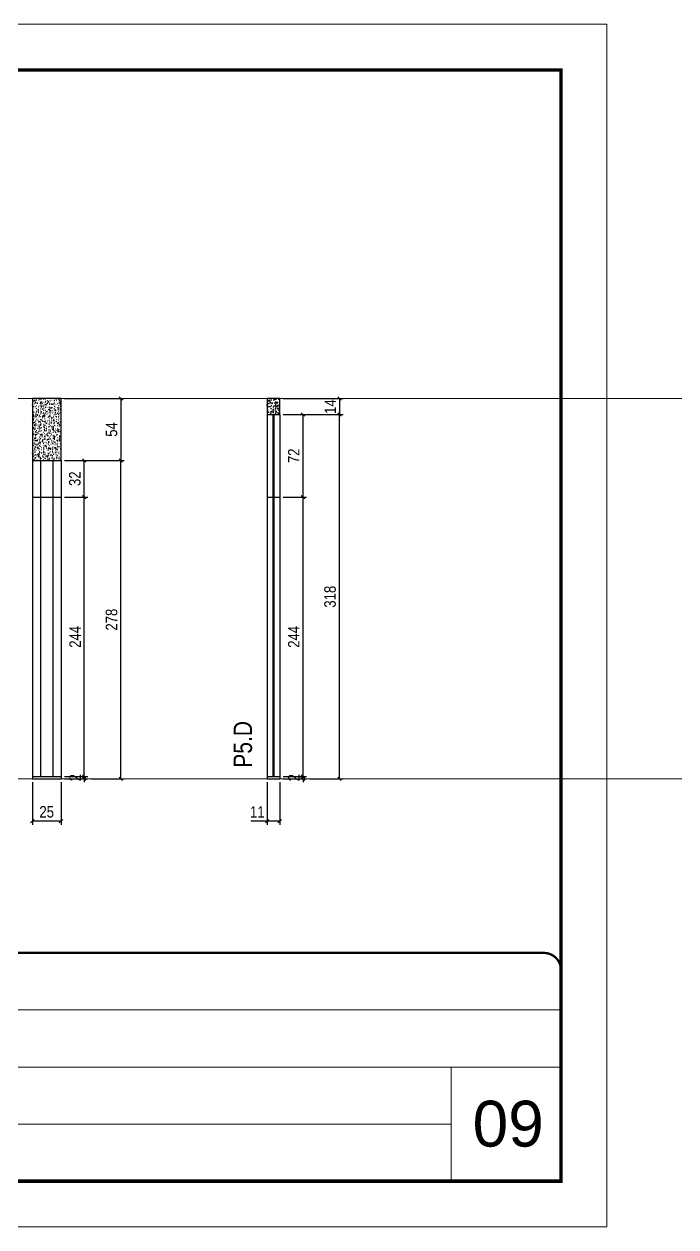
# Model space of a CAD drawing. Extents: x 2282 to 12463, y 760 to 16806.
# Drawn here: x 3861 to 4430, y 13394 to 14444 of the extents above; entities that cross this region are included whole.
import ezdxf

# ---------------------------------------------------------------- set-up
doc = ezdxf.new("R2010")
doc.units = 0
doc.linetypes.add('CONTINUO', pattern=[0])
doc.linetypes.add('DASHED', pattern=[0.75, 0.5, -0.25])
for name, color, linetype, lineweight in [('CARIMBO', 255, 'Continuous', 9), ('Folhas', 255, 'Continuous', 9), ('SARRAFO DE PRESSAO', 251, 'DASHED', 9)]:
    doc.layers.add(name, color=color, linetype=linetype, lineweight=lineweight)
for name, color, linetype in [('COTA', 241, 'Continuous'), ('NOMENCLATURA', 7, 'Continuous'), ('Painéis', 200, 'Continuous'), ('SARR_2.2x7', 40, 'Continuous'), ('SARR_EDITAR', 141, 'Continuous')]:
    doc.layers.add(name, color=color, linetype=linetype)
doc.styles.add('ARIAL', font='arial.ttf')
doc.styles.add('ARIAL_NARROW', font='ARIALN.TTF', dxfattribs={"height": 0.2})
doc.styles.add('COTA TECNICA', font='techl___.ttf', dxfattribs={"height": 10})
doc.styles.add('COTA TECNICA-50', font='techl___.ttf', dxfattribs={"height": 10})
doc.dimstyles.new('COTA PAINEL-50', dxfattribs={"dimtxt": 10, "dimasz": 3, "dimexe": 3, "dimexo": 3, "dimgap": 3, "dimtad": 1, "dimdec": 1, "dimzin": 12, "dimdsep": 46, "dimtxsty": 'COTA TECNICA-50', "dimblk1": 'OBLIQUE', "dimblk2": 'OBLIQUE', "dimsah": 1, "dimcen": 0.9, "dimclrd": 4, "dimclre": 4, "dimclrt": 240, "dimadec": 1, "dimazin": 3, "dimtfac": 1, "dimtdec": 1, "dimtmove": 0, "dimatfit": 3, "dimfxl": 1, "dimtolj": 1, "dimtzin": 12, "dimarcsym": 0})
doc.dimstyles.new('PAINEL', dxfattribs={"dimtxt": 10, "dimasz": 3, "dimexe": 3, "dimexo": 3, "dimgap": 3, "dimtad": 1, "dimdec": 1, "dimzin": 12, "dimdsep": 46, "dimtxsty": 'COTA TECNICA', "dimblk1": 'OBLIQUE', "dimblk2": 'OBLIQUE', "dimsah": 1, "dimcen": 0.9, "dimclrd": 4, "dimclre": 4, "dimclrt": 240, "dimadec": 1, "dimazin": 3, "dimtfac": 1, "dimtdec": 1, "dimtmove": 0, "dimatfit": 3, "dimfxl": 1, "dimtolj": 1, "dimtzin": 12, "dimarcsym": 0})

# ---------------------------------------------------------------- blocks, each defined once
blk = doc.blocks.new('9999999999')
at = {"color": 30, "linetype": 'CONTINUO'}
for p, q in [((98564.6, 34379.6), (99584, 34379.6)), ((98564.6, 34329.8), (99488, 34329.8)), ((99584, 34329.8), (99488, 34329.8)), ((99488, 34329.8), (99488, 34230.2)), ((98564.6, 34280), (99488, 34280))]:
    blk.add_line(p, q, dxfattribs=at)
at = {"color": 30, "linetype": 'CONTINUO', "const_width": 2}
blk.add_lwpolyline([(99584, 34230.2), (99584, 34414.4, 0.414214), (99569, 34429.4), (98229, 34429.4, 0.414214), (98214, 34414.4), (98214, 34245.2, 0.414214), (98229, 34230.2), (99584, 34230.2)], format="xyb", dxfattribs=at)
at = {"layer": 'Folhas'}
blk.add_lwpolyline([(98139, 34190.2), (99624, 34190.2), (99624, 35240.2), (98139, 35240.2)], close=True, dxfattribs=at)
at = {"layer": 'Folhas', "color": 30, "const_width": 3}
blk.add_lwpolyline([(98214, 34230.2), (99584, 34230.2), (99584, 35200.2), (98214, 35200.2)], close=True, dxfattribs=at)
blk = doc.blocks.new('_Oblique')
at = {"color": 0, "linetype": 'ByBlock', "lineweight": -2}
blk.add_line((-0.5, -0.5), (0.5, 0.5), dxfattribs=at)
blk = doc.blocks.new('*D177')
at = {"layer": 'COTA', "color": 4, "lineweight": -2, "transparency": 16777216}
for p, q in [((3896.6, 13787.1), (3916.9, 13787.1)), ((3913.9, 13787.1), (3913.9, 13790.1)), ((3913.9, 13785.1), (3913.9, 13787.1)), ((3896.6, 13785.1), (3916.9, 13785.1)), ((3913.9, 13785.1), (3913.9, 13782.1))]:
    blk.add_line(p, q, dxfattribs=at)
at = {"layer": 'Defpoints', "color": 0, "transparency": 16777216}
for p in [(3893.6, 13787.1), (3913.9, 13787.1), (3893.6, 13785.1)]:
    blk.add_point(p, dxfattribs=at)
at = {"layer": 'COTA', "color": 4, "lineweight": -2, "transparency": 16777216, "xscale": 3, "yscale": 3, "zscale": 3}
for p, rotation in [((3913.9, 13787.1), 270), ((3913.9, 13785.1), 90)]:
    blk.add_blockref('_Oblique', p, dxfattribs=dict(at, rotation=rotation))
at = {"layer": 'COTA', "color": 240, "transparency": 16777216, "insert": (3905.9, 13786.1), "char_height": 10, "attachment_point": 5, "rotation": 90, "style": 'COTA TECNICA-50'}
blk.add_mtext('\\A1;2', dxfattribs=at)
blk = doc.blocks.new('*D178')
at = {"layer": 'COTA', "color": 4, "linetype": 'ByBlock', "lineweight": -2, "transparency": 16777216}
for p, q in [((3916.3, 14063.1), (3948.8, 14063.1)), ((3945.8, 13785.1), (3945.8, 14063.1)), ((3919.9, 13785.1), (3948.8, 13785.1))]:
    blk.add_line(p, q, dxfattribs=at)
at = {"layer": 'Defpoints', "color": 0, "linetype": 'ByBlock', "transparency": 16777216}
for p in [(3913.3, 14063.1), (3945.8, 14063.1), (3916.9, 13785.1)]:
    blk.add_point(p, dxfattribs=at)
at = {"layer": 'COTA', "color": 4, "linetype": 'ByBlock', "lineweight": -2, "transparency": 16777216, "xscale": 3, "yscale": 3, "zscale": 3}
for p, rotation in [((3945.8, 14063.1), 90), ((3945.8, 13785.1), 270)]:
    blk.add_blockref('_Oblique', p, dxfattribs=dict(at, rotation=rotation))
at = {"layer": 'COTA', "color": 240, "linetype": 'ByBlock', "transparency": 16777216, "insert": (3937.7, 13924.1), "char_height": 10, "attachment_point": 5, "rotation": 90, "style": 'COTA TECNICA'}
blk.add_mtext('\\A1;278', dxfattribs=at)
blk = doc.blocks.new('*D180')
at = {"layer": 'COTA', "color": 4, "linetype": 'ByBlock', "lineweight": -2, "transparency": 16777216}
for p, q in [((3896.6, 14031.1), (3916.9, 14031.1)), ((3913.9, 13787.1), (3913.9, 14031.1)), ((3896.6, 13787.1), (3916.9, 13787.1))]:
    blk.add_line(p, q, dxfattribs=at)
at = {"layer": 'Defpoints', "color": 0, "linetype": 'ByBlock', "transparency": 16777216}
for p in [(3893.6, 14031.1), (3913.9, 14031.1), (3893.6, 13787.1)]:
    blk.add_point(p, dxfattribs=at)
at = {"layer": 'COTA', "color": 4, "linetype": 'ByBlock', "lineweight": -2, "transparency": 16777216, "xscale": 3, "yscale": 3, "zscale": 3}
for p, rotation in [((3913.9, 14031.1), 90), ((3913.9, 13787.1), 270)]:
    blk.add_blockref('_Oblique', p, dxfattribs=dict(at, rotation=rotation))
at = {"layer": 'COTA', "color": 240, "linetype": 'ByBlock', "transparency": 16777216, "insert": (3905.9, 13909.1), "char_height": 10, "attachment_point": 5, "rotation": 90, "style": 'COTA TECNICA'}
blk.add_mtext('\\A1;244', dxfattribs=at)
blk = doc.blocks.new('*D181')
at = {"layer": 'COTA', "color": 4, "linetype": 'ByBlock', "lineweight": -2, "transparency": 16777216}
for p, q in [((3868.6, 13782.1), (3868.6, 13745.1)), ((3893.6, 13782.1), (3893.6, 13745.1)), ((3893.6, 13748.1), (3868.6, 13748.1))]:
    blk.add_line(p, q, dxfattribs=at)
at = {"layer": 'Defpoints', "color": 0, "linetype": 'ByBlock', "transparency": 16777216}
for p in [(3868.6, 13785.1), (3893.6, 13785.1), (3868.6, 13748.1)]:
    blk.add_point(p, dxfattribs=at)
at = {"layer": 'COTA', "color": 4, "linetype": 'ByBlock', "lineweight": -2, "transparency": 16777216, "xscale": 3, "yscale": 3, "zscale": 3, "rotation": 180}
blk.add_blockref('_Oblique', (3868.6, 13748.1), dxfattribs=at)
at = {"layer": 'COTA', "color": 4, "linetype": 'ByBlock', "lineweight": -2, "transparency": 16777216, "xscale": 3, "yscale": 3, "zscale": 3}
blk.add_blockref('_Oblique', (3893.6, 13748.1), dxfattribs=at)
at = {"layer": 'COTA', "color": 240, "linetype": 'ByBlock', "transparency": 16777216, "insert": (3881.1, 13756.3), "char_height": 10, "attachment_point": 5, "style": 'COTA TECNICA'}
blk.add_mtext('\\A1;25', dxfattribs=at)
blk = doc.blocks.new('*D182')
at = {"layer": 'COTA', "color": 4, "linetype": 'ByBlock', "lineweight": -2, "transparency": 16777216}
for p, q in [((3896.6, 14063.1), (3916.9, 14063.1)), ((3913.9, 14031.1), (3913.9, 14063.1)), ((3896.6, 14031.1), (3916.9, 14031.1))]:
    blk.add_line(p, q, dxfattribs=at)
at = {"layer": 'Defpoints', "color": 0, "linetype": 'ByBlock', "transparency": 16777216}
for p in [(3893.6, 14063.1), (3913.9, 14063.1), (3893.6, 14031.1)]:
    blk.add_point(p, dxfattribs=at)
at = {"layer": 'COTA', "color": 4, "linetype": 'ByBlock', "lineweight": -2, "transparency": 16777216, "xscale": 3, "yscale": 3, "zscale": 3}
for p, rotation in [((3913.9, 14063.1), 90), ((3913.9, 14031.1), 270)]:
    blk.add_blockref('_Oblique', p, dxfattribs=dict(at, rotation=rotation))
at = {"layer": 'COTA', "color": 240, "linetype": 'ByBlock', "transparency": 16777216, "insert": (3905.7, 14047.1), "char_height": 10, "attachment_point": 5, "rotation": 90, "style": 'COTA TECNICA'}
blk.add_mtext('\\A1;32', dxfattribs=at)
blk = doc.blocks.new('*D179')
at = {"layer": 'COTA', "color": 4, "lineweight": -2, "transparency": 16777216}
for p, q in [((3896.6, 14117.1), (3948.8, 14117.1)), ((3945.8, 14117.1), (3945.8, 14063.1)), ((3896.6, 14063.1), (3948.8, 14063.1))]:
    blk.add_line(p, q, dxfattribs=at)
at = {"layer": 'Defpoints', "color": 0, "transparency": 16777216}
for p in [(3893.6, 14117.1), (3893.6, 14063.1), (3945.8, 14063.1)]:
    blk.add_point(p, dxfattribs=at)
at = {"layer": 'COTA', "color": 4, "lineweight": -2, "transparency": 16777216, "xscale": 3, "yscale": 3, "zscale": 3}
for p, rotation in [((3945.8, 14117.1), 90), ((3945.8, 14063.1), 270)]:
    blk.add_blockref('_Oblique', p, dxfattribs=dict(at, rotation=rotation))
at = {"layer": 'COTA', "color": 240, "transparency": 16777216, "insert": (3937.7, 14090.1), "char_height": 10, "attachment_point": 5, "rotation": 90, "style": 'COTA TECNICA'}
blk.add_mtext('\\A1;54', dxfattribs=at)
blk = doc.blocks.new('*D183')
at = {"layer": 'COTA', "color": 4, "lineweight": -2, "transparency": 16777216}
for p, q in [((4087.4, 13787.1), (4107.8, 13787.1)), ((4104.8, 13787.1), (4104.8, 13790.1)), ((4104.8, 13785.1), (4104.8, 13787.1)), ((4087.4, 13785.1), (4107.8, 13785.1)), ((4104.8, 13785.1), (4104.8, 13782.1))]:
    blk.add_line(p, q, dxfattribs=at)
at = {"layer": 'Defpoints', "color": 0, "transparency": 16777216}
for p in [(4084.4, 13787.1), (4104.8, 13787.1), (4084.4, 13785.1)]:
    blk.add_point(p, dxfattribs=at)
at = {"layer": 'COTA', "color": 4, "lineweight": -2, "transparency": 16777216, "xscale": 3, "yscale": 3, "zscale": 3}
for p, rotation in [((4104.8, 13787.1), 270), ((4104.8, 13785.1), 90)]:
    blk.add_blockref('_Oblique', p, dxfattribs=dict(at, rotation=rotation))
at = {"layer": 'COTA', "color": 240, "transparency": 16777216, "insert": (4096.8, 13786.1), "char_height": 10, "attachment_point": 5, "rotation": 90, "style": 'COTA TECNICA-50'}
blk.add_mtext('\\A1;2', dxfattribs=at)
blk = doc.blocks.new('*D184')
at = {"layer": 'COTA', "color": 4, "linetype": 'ByBlock', "lineweight": -2, "transparency": 16777216}
for p, q in [((4107.1, 14103.1), (4139.7, 14103.1)), ((4136.7, 13785.1), (4136.7, 14103.1)), ((4110.8, 13785.1), (4139.7, 13785.1))]:
    blk.add_line(p, q, dxfattribs=at)
at = {"layer": 'Defpoints', "color": 0, "linetype": 'ByBlock', "transparency": 16777216}
for p in [(4104.1, 14103.1), (4136.7, 14103.1), (4107.8, 13785.1)]:
    blk.add_point(p, dxfattribs=at)
at = {"layer": 'COTA', "color": 4, "linetype": 'ByBlock', "lineweight": -2, "transparency": 16777216, "xscale": 3, "yscale": 3, "zscale": 3}
for p, rotation in [((4136.7, 14103.1), 90), ((4136.7, 13785.1), 270)]:
    blk.add_blockref('_Oblique', p, dxfattribs=dict(at, rotation=rotation))
at = {"layer": 'COTA', "color": 240, "linetype": 'ByBlock', "transparency": 16777216, "insert": (4128.4, 13944.1), "char_height": 10, "attachment_point": 5, "rotation": 90, "style": 'COTA TECNICA'}
blk.add_mtext('\\A1;318', dxfattribs=at)
blk = doc.blocks.new('*D185')
at = {"layer": 'COTA', "color": 4, "linetype": 'ByBlock', "lineweight": -2, "transparency": 16777216}
for p, q in [((4087.4, 14031.1), (4107.8, 14031.1)), ((4104.8, 13787.1), (4104.8, 14031.1)), ((4087.4, 13787.1), (4107.8, 13787.1))]:
    blk.add_line(p, q, dxfattribs=at)
at = {"layer": 'Defpoints', "color": 0, "linetype": 'ByBlock', "transparency": 16777216}
for p in [(4084.4, 14031.1), (4104.8, 14031.1), (4084.4, 13787.1)]:
    blk.add_point(p, dxfattribs=at)
at = {"layer": 'COTA', "color": 4, "linetype": 'ByBlock', "lineweight": -2, "transparency": 16777216, "xscale": 3, "yscale": 3, "zscale": 3}
for p, rotation in [((4104.8, 14031.1), 90), ((4104.8, 13787.1), 270)]:
    blk.add_blockref('_Oblique', p, dxfattribs=dict(at, rotation=rotation))
at = {"layer": 'COTA', "color": 240, "linetype": 'ByBlock', "transparency": 16777216, "insert": (4096.7, 13909.1), "char_height": 10, "attachment_point": 5, "rotation": 90, "style": 'COTA TECNICA'}
blk.add_mtext('\\A1;244', dxfattribs=at)
blk = doc.blocks.new('*D186')
at = {"layer": 'COTA', "color": 4, "linetype": 'ByBlock', "lineweight": -2, "transparency": 16777216}
for p, q in [((4073.4, 13782.1), (4073.4, 13745.1)), ((4084.4, 13782.1), (4084.4, 13745.1)), ((4073.4, 13748.1), (4059.3, 13748.1)), ((4084.4, 13748.1), (4073.4, 13748.1))]:
    blk.add_line(p, q, dxfattribs=at)
at = {"layer": 'Defpoints', "color": 0, "linetype": 'ByBlock', "transparency": 16777216}
for p in [(4073.4, 13785.1), (4084.4, 13785.1), (4073.4, 13748.1)]:
    blk.add_point(p, dxfattribs=at)
at = {"layer": 'COTA', "color": 4, "linetype": 'ByBlock', "lineweight": -2, "transparency": 16777216, "xscale": 3, "yscale": 3, "zscale": 3, "rotation": 180}
blk.add_blockref('_Oblique', (4073.4, 13748.1), dxfattribs=at)
at = {"layer": 'COTA', "color": 4, "linetype": 'ByBlock', "lineweight": -2, "transparency": 16777216, "xscale": 3, "yscale": 3, "zscale": 3}
blk.add_blockref('_Oblique', (4084.4, 13748.1), dxfattribs=at)
at = {"layer": 'COTA', "color": 240, "linetype": 'ByBlock', "transparency": 16777216, "insert": (4064.9, 13756.2), "char_height": 10, "attachment_point": 5, "style": 'COTA TECNICA'}
blk.add_mtext('\\A1;11', dxfattribs=at)
blk = doc.blocks.new('*D187')
at = {"layer": 'COTA', "color": 4, "linetype": 'ByBlock', "lineweight": -2, "transparency": 16777216}
for p, q in [((4087.4, 14103.1), (4107.8, 14103.1)), ((4104.8, 14031.1), (4104.8, 14103.1)), ((4087.4, 14031.1), (4107.8, 14031.1))]:
    blk.add_line(p, q, dxfattribs=at)
at = {"layer": 'Defpoints', "color": 0, "linetype": 'ByBlock', "transparency": 16777216}
for p in [(4084.4, 14103.1), (4104.8, 14103.1), (4084.4, 14031.1)]:
    blk.add_point(p, dxfattribs=at)
at = {"layer": 'COTA', "color": 4, "linetype": 'ByBlock', "lineweight": -2, "transparency": 16777216, "xscale": 3, "yscale": 3, "zscale": 3}
for p, rotation in [((4104.8, 14103.1), 90), ((4104.8, 14031.1), 270)]:
    blk.add_blockref('_Oblique', p, dxfattribs=dict(at, rotation=rotation))
at = {"layer": 'COTA', "color": 240, "linetype": 'ByBlock', "transparency": 16777216, "insert": (4096.7, 14067.1), "char_height": 10, "attachment_point": 5, "rotation": 90, "style": 'COTA TECNICA'}
blk.add_mtext('\\A1;72', dxfattribs=at)
blk = doc.blocks.new('*D188')
at = {"layer": 'COTA', "color": 4, "lineweight": -2, "transparency": 16777216}
for p, q in [((4087.4, 14117.1), (4139.7, 14117.1)), ((4136.7, 14117.1), (4136.7, 14103.1)), ((4087.4, 14103.1), (4139.7, 14103.1))]:
    blk.add_line(p, q, dxfattribs=at)
at = {"layer": 'Defpoints', "color": 0, "transparency": 16777216}
for p in [(4084.4, 14117.1), (4084.4, 14103.1), (4136.7, 14103.1)]:
    blk.add_point(p, dxfattribs=at)
at = {"layer": 'COTA', "color": 4, "lineweight": -2, "transparency": 16777216, "xscale": 3, "yscale": 3, "zscale": 3}
for p, rotation in [((4136.7, 14117.1), 90), ((4136.7, 14103.1), 270)]:
    blk.add_blockref('_Oblique', p, dxfattribs=dict(at, rotation=rotation))
at = {"layer": 'COTA', "color": 240, "transparency": 16777216, "insert": (4128.6, 14110.1), "char_height": 10, "attachment_point": 5, "rotation": 90, "style": 'COTA TECNICA'}
blk.add_mtext('\\A1;14', dxfattribs=at)

msp = doc.modelspace()

# ---------------------------------------------------------------- hatches: boundary and pattern name
at = {"layer": 'COTA'}
h = msp.add_hatch(dxfattribs=at)
h.set_pattern_fill('AR-CONC', color=256, scale=0.03)
h.set_pattern_definition([(50, (-1831.444, -1148.575), (5.4655401, -0.4781726), [0.5715, -6.2865]), (355, (-1831.444, -1148.575), (-1.0573026, 5.7317054), [0.4572, -5.0292175]), (100.451445, (-1830.9887, -1148.615), (4.4082374, 5.2535326), [0.4857003, -5.3427073]), (46.1842, (-1831.444, -1147.051), (8.1323712, -1.2612698), [0.85725, -9.42975]), (96.63556, (-1830.7664, -1147.156), (7.122124, 7.4227837), [0.7285507, -8.0140682]), (351.18415, (-1831.444, -1147.051), (7.122124, 7.4227837), [0.685799, -7.543792]), (21, (-1830.682, -1147.432), (4.5484317, -3.067956), [0.5715, -6.2865]), (326, (-1830.682, -1147.432), (1.8540609, 5.525639), [0.4572, -5.0292]), (71.451445, (-1830.303, -1147.688), (6.4024926, 2.457683), [0.4857003, -5.3426981]), (37.5, (-1831.4441, -1148.5751), (0.0926581, 2.53665117), [0, -4.96824, 0, -5.1054, 0, -5.04825]), (7.5, (-1831.4441, -1148.575), (2.00458988, 3.00541724), [0, -2.91084, 0, -4.85394, 0, -1.92405]), (327.5, (-1833.1434, -1148.5751), (4.06771786, -0.17186232), [0, -1.905, 0, -5.9436, 0, -7.8867]), (317.5, (-1833.9054, -1148.575), (4.44387544, 0.7627947), [0, -2.4765, 0, -3.94716, 0, -5.6007])])
h.paths.add_polyline_path([(3893.59, 14117.07), (3868.59, 14117.07), (3868.59, 14063.07), (3893.59, 14063.07)])
h = msp.add_hatch(dxfattribs=at)
h.set_pattern_fill('AR-CONC', color=256, scale=0.03)
h.set_pattern_definition([(50, (-1626.6, -1148.575), (5.4655401, -0.4781726), [0.5715, -6.2865]), (355, (-1626.6, -1148.575), (-1.0573026, 5.7317054), [0.4572, -5.0292175]), (100.451445, (-1626.1446, -1148.615), (4.4082374, 5.2535326), [0.4857003, -5.3427073]), (46.1842, (-1626.6, -1147.051), (8.1323712, -1.2612698), [0.85725, -9.42975]), (96.63556, (-1625.9224, -1147.156), (7.122124, 7.4227837), [0.7285507, -8.0140682]), (351.18415, (-1626.6, -1147.051), (7.122124, 7.4227837), [0.685799, -7.543792]), (21, (-1625.838, -1147.432), (4.5484317, -3.067956), [0.5715, -6.2865]), (326, (-1625.838, -1147.432), (1.8540609, 5.525639), [0.4572, -5.0292]), (71.451445, (-1625.459, -1147.688), (6.4024926, 2.457683), [0.4857003, -5.3426981]), (37.5, (-1626.6001, -1148.5751), (0.0926581, 2.53665117), [0, -4.96824, 0, -5.1054, 0, -5.04825]), (7.5, (-1626.6, -1148.575), (2.00458988, 3.00541724), [0, -2.91084, 0, -4.85394, 0, -1.92405]), (327.5, (-1628.2994, -1148.5751), (4.06771786, -0.17186232), [0, -1.905, 0, -5.9436, 0, -7.8867]), (317.5, (-1629.0614, -1148.575), (4.44387544, 0.7627947), [0, -2.4765, 0, -3.94716, 0, -5.6007])])
h.paths.add_polyline_path([(4084.43, 14103.07), (4084.43, 14117.07), (4073.43, 14117.07), (4073.43, 14103.07)])

# ---------------------------------------------------------------- linework, layer by layer
at = {"layer": 'CARIMBO', "color": 3}
for p, q in [((2282.39, 14117.07), (9611.68, 14117.07)), ((2282.39, 13785.07), (9611.68, 13785.07))]:
    msp.add_line(p, q, dxfattribs=at)
at = {"layer": 'COTA'}
for points in [[(3868.59, 14063.07), (3893.59, 14063.07), (3893.59, 14117.07), (3868.59, 14117.07)], [(4073.43, 14103.07), (4084.43, 14103.07), (4084.43, 14117.07), (4073.43, 14117.07)]]:
    msp.add_lwpolyline(points, close=True, dxfattribs=at)
at = {"layer": 'Painéis'}
for p, q in [((4073.43, 14103.07), (4084.43, 14103.07)), ((4073.43, 14103.07), (4073.43, 13785.07)), ((4084.43, 14103.07), (4084.43, 13785.07)), ((3868.59, 14063.07), (3893.59, 14063.07)), ((3868.59, 14063.07), (3868.59, 13785.07)), ((3893.59, 14063.07), (3893.59, 13785.07)), ((3868.59, 14031.07), (3893.59, 14031.07)), ((4073.43, 14031.07), (4084.43, 14031.07)), ((3868.59, 13787.07), (3893.59, 13787.07)), ((4073.43, 13787.07), (4084.43, 13787.07)), ((3868.59, 13785.07), (3893.59, 13785.07)), ((4073.43, 13785.07), (4084.43, 13785.07))]:
    msp.add_line(p, q, dxfattribs=at)
at = {"layer": 'SARR_2.2x7'}
for p, q in [((3875.59, 14063.07), (3875.59, 13787.07)), ((3886.59, 14063.07), (3886.59, 13787.07))]:
    msp.add_line(p, q, dxfattribs=at)
at = {"layer": 'SARR_EDITAR'}
for p, q in [((4078.43, 14103.07), (4078.43, 13787.07)), ((4079.43, 14103.07), (4079.43, 13787.07))]:
    msp.add_line(p, q, dxfattribs=at)

# ---------------------------------------------------------------- block references
at = {"layer": 'SARRAFO DE PRESSAO', "color": 6, "linetype": 'ByBlock'}
msp.add_blockref('9999999999', (-95254.09, -20796.22), dxfattribs=at)

# ---------------------------------------------------------------- texts
at = {"layer": 'CARIMBO', "style": 'ARIAL'}
msp.add_text('09', height=40, dxfattribs=at).set_placement((4252.75, 13464.13))
at = {"layer": 'NOMENCLATURA', "style": 'ARIAL_NARROW'}
msp.add_text('P5.D', height=16, rotation=90, dxfattribs=at).set_placement((4060.25, 13794.84))

# ---------------------------------------------------------------- dimensions: what is measured, and where the dimension line sits
at = {"layer": 'COTA'}
dim = msp.add_linear_dim(base=(3945.82, 14063.07), p1=(3893.59, 14117.07), p2=(3893.59, 14063.07), angle=90, dimstyle='PAINEL', dxfattribs=at)
dim.commit()
dim.dimension.update_dxf_attribs({"geometry": '*D179', "text_midpoint": (3937.71, 14090.07)})
for base, p1, p2, dimstyle, picture, middle in [((4136.66, 14103.07), (4084.43, 14117.07), (4084.43, 14103.07), 'PAINEL', '*D188', (4136.66, 14110.07)), ((3913.93, 13787.07), (3893.59, 13785.07), (3893.59, 13787.07), 'COTA PAINEL-50', '*D177', (3913.93, 13786.07)), ((4104.78, 13787.07), (4084.43, 13785.07), (4084.43, 13787.07), 'COTA PAINEL-50', '*D183', (4104.78, 13786.07))]:
    dim = msp.add_linear_dim(base=base, p1=p1, p2=p2, angle=90, dimstyle=dimstyle, dxfattribs=at)
    dim.commit()
    dim.dimension.update_dxf_attribs({"geometry": picture, "text_midpoint": middle, "dimtype": 160})
at = {"layer": 'COTA', "linetype": 'ByBlock'}
for base, p1, p2, override, picture, middle in [((4104.78, 14103.07), (4084.43, 14031.07), (4084.43, 14103.07), {"dimarcsym": 2}, '*D187', (4096.71, 14067.07)), ((3913.93, 14063.07), (3893.59, 14031.07), (3893.59, 14063.07), {"dimarcsym": 2}, '*D182', (3905.72, 14047.07)), ((3913.93, 14031.07), (3893.59, 13787.07), (3893.59, 14031.07), {"dimarcsym": 1}, '*D180', (3905.86, 13909.07)), ((4104.78, 14031.07), (4084.43, 13787.07), (4084.43, 14031.07), {"dimarcsym": 1}, '*D185', (4096.71, 13909.07))]:
    dim = msp.add_linear_dim(base=base, p1=p1, p2=p2, angle=90, dimstyle='PAINEL', override=override, dxfattribs=at)
    dim.commit()
    dim.dimension.update_dxf_attribs({"geometry": picture, "text_midpoint": middle})
at = {"layer": 'COTA', "color": 3, "linetype": 'ByBlock'}
for base, p1, p2, picture, middle in [((4136.66, 14103.07), (4107.78, 13785.07), (4104.1, 14103.07), '*D184', (4128.42, 13944.07)), ((3945.82, 14063.07), (3916.93, 13785.07), (3913.26, 14063.07), '*D178', (3937.73, 13924.07))]:
    dim = msp.add_linear_dim(base=base, p1=p1, p2=p2, angle=90, dimstyle='PAINEL', override={"dimarcsym": 1}, dxfattribs=at)
    dim.commit()
    dim.dimension.update_dxf_attribs({"geometry": picture, "text_midpoint": middle})
at = {"layer": 'COTA', "linetype": 'ByBlock'}
for base, p1, p2, picture, middle in [((3868.59, 13748.15), (3893.59, 13785.07), (3868.59, 13785.07), '*D181', (3881.09, 13756.26)), ((4073.43, 13748.15), (4084.43, 13785.07), (4073.43, 13785.07), '*D186', (4064.89, 13756.21))]:
    dim = msp.add_linear_dim(base=base, p1=p1, p2=p2, dimstyle='PAINEL', override={"dimarcsym": 2}, dxfattribs=at)
    dim.commit()
    dim.dimension.update_dxf_attribs({"geometry": picture, "text_midpoint": middle})

doc.saveas('drawing.dxf')
